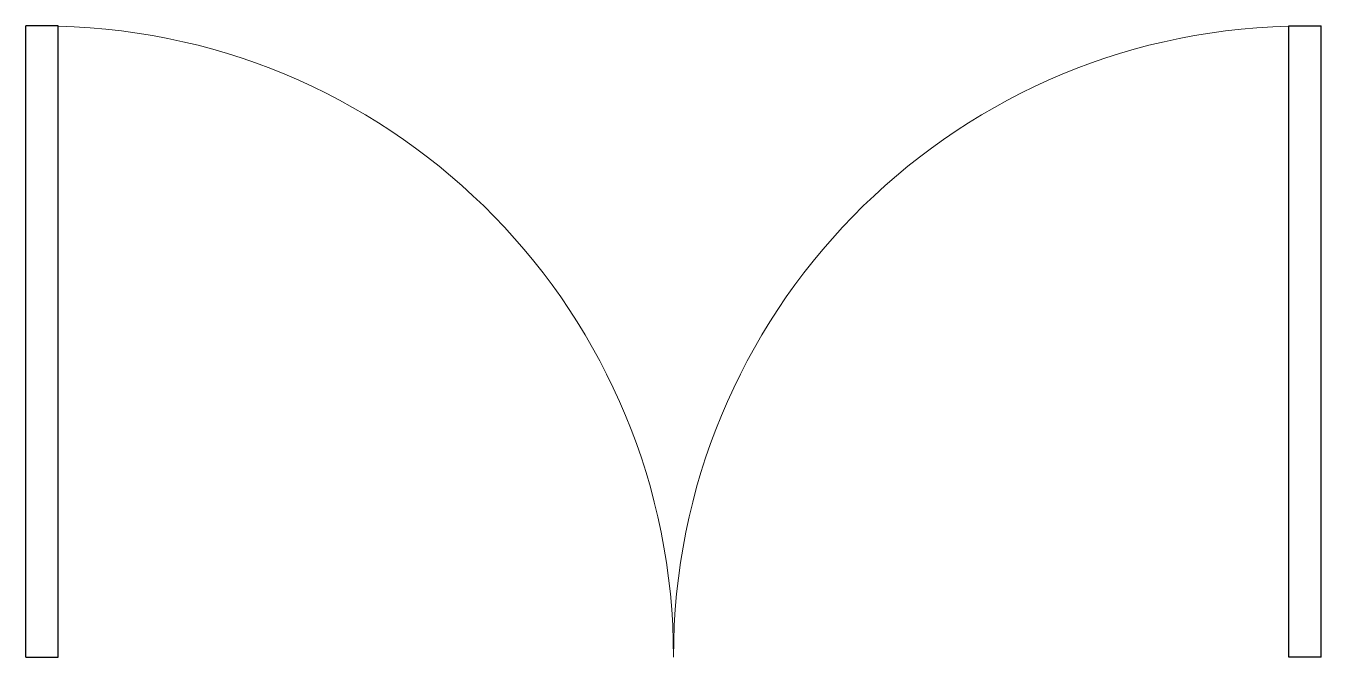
# Model space of a CAD drawing. Header units: millimetres. Extents: x 0 to 1800, y 0 to 878.
import ezdxf

# ---------------------------------------------------------------- set-up
doc = ezdxf.new("R2010")
doc.units = ezdxf.units.MM
doc.layers.add('Furniture_家具立面', color=255, linetype='Continuous')

# ---------------------------------------------------------------- blocks, each defined once
blk = doc.blocks.new('双扇平开门07(全开表示门厚)')
at = {"color": 4}
for p, q in [((0, 0), (0, -877.5)), ((0, 0), (45, 0)), ((1800, 0), (1755, 0)), ((1800, 0), (1800, -877.5)), ((45, 0), (45, -877.5)), ((1755, 0), (1755, -877.5)), ((45, -877.5), (0, -877.5)), ((1755, -877.5), (1800, -877.5))]:
    blk.add_line(p, q, dxfattribs=at)
at = {"color": 4, "lineweight": 13}
for centre, start, end in [((22.5, 0), 271.4693, 0), ((1777.5, 0), 180, 268.5307)]:
    blk.add_arc(centre, 877.5, start, end, dxfattribs=at)

msp = doc.modelspace()

# ---------------------------------------------------------------- block references
at = {"layer": 'Furniture_家具立面', "xscale": -1, "rotation": 180}
msp.add_blockref('双扇平开门07(全开表示门厚)', (0, 0), dxfattribs=at)

doc.saveas('drawing.dxf')
